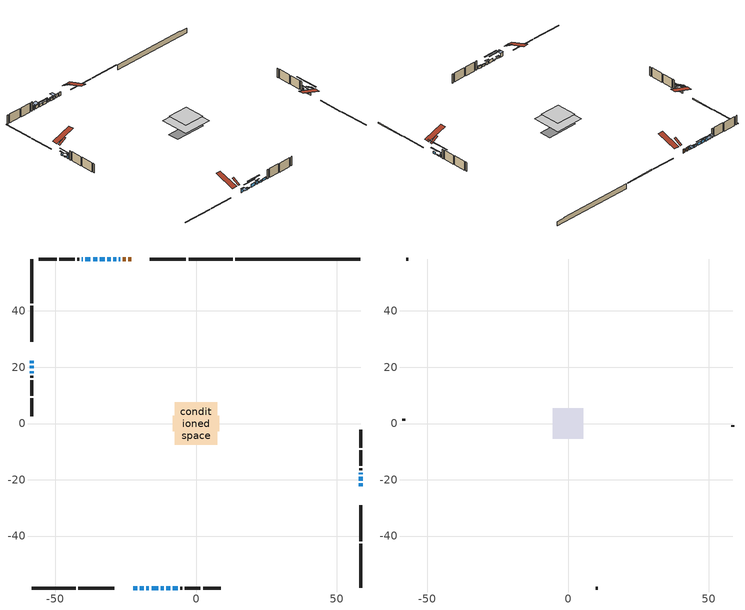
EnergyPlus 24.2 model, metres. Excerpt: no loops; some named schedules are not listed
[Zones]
conditioned space
 floor outside (Floor1 construction): -2.87,-2.87 -2.87,2.87 2.87,2.87 2.87,-2.87 z0.3
 floor adiabatic (AdiabaticFloorConstruction): -7.59,-7.59 -7.59,7.59 7.59,7.59 7.59,-7.59 z2.74
 floor foundation (Slab1 construction): -8.29,-2.84 -8.29,2.84 8.29,2.84 8.29,-2.84 z-2.39
 wall outside (RimJoist1 construction): 13.02,58.45 -2.66,58.45 / -58.45,-58.45 -42.77,-58.45 / -58.45,58.45 -58.45,42.77 / 58.45,-58.45 58.45,-42.77 z0.3:0.6
 wall outside (RimJoist2 construction): -3.59,58.45 -16.39,58.45 / -41.84,-58.45 -29.04,-58.45 / -58.45,41.84 -58.45,29.04 / 58.45,-41.84 58.45,-29.04 z0.3:0.6
 wall outside (AdiabaticWallConstruction 1): -23.07,58.45 -24.01,58.45 / -24.93,58.45 -26,58.45 z0.3:2.33
 wall outside (AdiabaticWallConstruction): -26.93,58.45 -27.41,58.45 z0.3:1.9; -22.36,-58.45 -20.91,-58.45 / -40.22,58.45 -40.55,58.45 z0.3:2.33; -19.98,-58.45 -18.53,-58.45 z0.3:1.22; -28.34,58.45 -29.41,58.45 z0.3:1.52; -30.33,58.45 -31.5,58.45 / 58.45,-22.36 58.45,-21.19 / -58.45,22.36 -58.45,21.39 z0.3:1.27; -32.43,58.45 -34.21,58.45 z0.3:1.77; -35.14,58.45 -36.58,58.45 z0.3:1.75; -17.61,-58.45 -16.71,-58.45 z0.3:0.81; 58.45,-20.26 58.45,-18.94 z0.3:0.78; 58.45,-18.01 58.45,-17.53 z0.3:2.08; -58.45,20.46 -58.45,19.57 z0.3:0.89; -15.78,-58.45 -13.42,-58.45 / -12.49,-58.45 -11.53,-58.45 / -58.45,18.64 -58.45,17.93 z0.3:2.05; -10.6,-58.45 -9.17,-58.45 z0.3:1.24; -37.51,58.45 -39.29,58.45 z0.3:2.03; -8.25,-58.45 -6.49,-58.45 z0.3:1.47
 wall outside (Wall1 construction): -41.48,58.45 -42.16,58.45 / -5.56,-58.45 -4.88,-58.45 / -58.45,17 -58.45,16.32 / 58.45,-16.6 58.45,-15.92 z0.3:5.18
 wall outside (Wall2 construction): -43.09,58.45 -48.62,58.45 / -3.96,-58.45 1.58,-58.45 / -58.45,15.39 -58.45,9.86 / 58.45,-14.99 58.45,-9.46 z0.3:5.18
 wall outside (Wall3 construction): -49.55,58.45 -55.92,58.45 / 2.51,-58.45 8.87,-58.45 / -58.45,8.93 -58.45,2.56 / 58.45,-8.53 58.45,-2.16 z0.3:5.18
 wall foundation (FoundationWall1 construction): 13.95,58.45,-2.39 13.95,58.45,0.3 54,58.45,0.3 54,58.45,-0.06 58.45,58.45,-0.06 58.45,58.45,-2.39
 window (WindowConstruction 15): -26.93,58.45 -27.41,58.45 z0.3:1.9
 window (WindowConstruction 7): -22.36,-58.45 -20.91,-58.45 z0.3:2.33
 window (WindowConstruction 8): -19.98,-58.45 -18.53,-58.45 z0.3:1.21
 window (WindowConstruction 9): -28.34,58.45 -29.4,58.45 z0.3:1.52
 window (WindowConstruction 10): -30.33,58.45 -31.5,58.45 z0.3:1.27
 window (WindowConstruction 11): -32.43,58.45 -34.21,58.45 z0.3:1.77
 window (WindowConstruction 12): -35.14,58.45 -36.58,58.45 z0.3:1.75
 window (WindowConstruction 13): 58.45,-22.36 58.45,-21.19 z0.3:1.27
 window (WindowConstruction 14): -58.45,22.36 -58.45,21.39 z0.3:1.27
 window (WindowConstruction 17): -17.6,-58.45 -16.71,-58.45 z0.3:0.81
 window (WindowConstruction 18): 58.45,-20.26 58.45,-18.94 z0.3:0.78
 window (WindowConstruction 16): 58.45,-18.01 58.45,-17.53 z0.3:2.08
 window (WindowConstruction 19): -58.45,20.46 -58.45,19.57 z0.3:0.89
 window (WindowConstruction): -15.78,-58.45 -13.42,-58.45 z0.3:2.05
 window (WindowConstruction 1): -12.49,-58.45 -11.53,-58.45 z0.3:2.05
 window (WindowConstruction 2): -10.6,-58.45 -9.17,-58.45 z0.3:1.24
 window (WindowConstruction 3): -58.45,18.64 -58.45,17.93 z0.3:2.05
 window (WindowConstruction 4): -37.51,58.45 -39.29,58.45 z0.3:2.03
 window (WindowConstruction 5): -40.22,58.45 -40.55,58.45 z0.3:2.33
 window (WindowConstruction 6): -8.25,-58.45 -6.49,-58.45 z0.3:1.47
 door (Door): -23.07,58.45 -24.01,58.45 z0.3:2.33
 door (Door 1): -24.93,58.45 -26,58.45 z0.3:2.33
 ceiling adiabatic (AdiabaticFloorConstruction): 7.59,-7.59 7.59,7.59 -7.59,7.59 -7.59,-7.59 z2.74
 roof outside (Roof2 construction): -22.15,58.45,5.18 -22.15,54.57,7.44 -21.02,54.57,7.44 -21.02,58.45,5.18; -23.29,-58.45,5.18 -23.29,-54.57,7.44 -24.41,-54.57,7.44 -24.41,-58.45,5.18; -58.45,23.29,5.18 -54.57,23.29,7.44 -54.57,24.41,7.44 -58.45,24.41,5.18; 58.45,-23.29,5.18 54.57,-23.29,7.44 54.57,-24.41,7.44 58.45,-24.41,5.18
attic - vented
 floor to conditioned space (Floor2 construction Reversed): -5.41,-5.41 -5.41,5.41 5.41,5.41 5.41,-5.41 z5.18
 wall outside (Wall4 construction): -56.84,58.45 -57.52,58.45 / 9.8,-58.45 10.48,-58.45 / -58.45,1.64 -58.45,0.96 / 58.45,-1.23 58.45,-0.56 z0.3:5.18
 roof outside (Roof1 construction): -20.09,58.45,5.18 -20.09,47.92,8.69 -17.32,47.92,8.69 -17.32,58.45,5.18; -25.34,-58.45,5.18 -25.34,-47.92,8.69 -28.11,-47.92,8.69 -28.11,-58.45,5.18; -58.45,25.34,5.18 -47.92,25.34,8.69 -47.92,28.11,8.69 -58.45,28.11,5.18; 58.45,-25.34,5.18 47.92,-25.34,8.69 47.92,-28.11,8.69 58.45,-28.11,5.18
shading: -27.87,58.45 -26.47,58.45 -26.47,60.58 -27.87,60.58 z2.36; -20.76,-58.45 -22.51,-58.45 -22.51,-60.89 -20.76,-60.89 z2.48; -18.38,-58.45 -20.13,-58.45 -20.13,-58.91 -18.38,-58.91 z1.36; -29.7,58.45 -28.04,58.45 -28.04,58.91 -29.7,58.91 z1.82; -31.8,58.45 -30.04,58.45 -30.04,58.91 -31.8,58.91 z1.56; -35.12,58.45 -31.52,58.45 -31.52,58.75 -35.12,58.75 z2.68; -37.5,58.45 -34.22,58.45 -34.22,58.75 -37.5,58.75 z2.66; 58.45,-19.67 58.45,-23.88 58.75,-23.88 58.75,-19.67 z2.79; -58.45,20.48 -58.45,23.27 -58.75,23.27 -58.75,20.48 z2.18; -13.66,-58.45 -20.65,-58.45 -20.65,-58.6 -13.66,-58.6 z3.86; 58.45,-13.45 58.45,-25.75 58.75,-25.75 58.75,-13.45 z6.27; 58.45,-16.62 58.45,-18.92 58.6,-18.92 58.6,-16.62 z2.99; -58.45,16.83 -58.45,23.2 -58.6,23.2 -58.6,16.83 z3.63; -10.68,-58.45 -18.52,-58.45 -18.52,-58.91 -10.68,-58.91 z4.79; -10.92,-58.45 -13.1,-58.45 -13.1,-58.6 -10.92,-58.6 z2.66; -9.02,-58.45 -10.75,-58.45 -10.75,-58.6 -9.02,-58.6 z1.39; -58.45,17.32 -58.45,19.25 -58.6,19.25 -58.6,17.32 z2.66; -39.75,58.45 -37.05,58.45 -37.05,60.58 -39.75,60.58 z2.49; -41.01,58.45 -39.76,58.45 -39.76,60.58 -41.01,60.58 z2.79; -6.34,-58.45 -8.39,-58.45 -8.39,-58.91 -6.34,-58.91 z1.62
[Building]
Building 1: Terrain=Suburbs
[Site:Location]
Edmonton Intl AP_AB: Latitude {deg}=53.31; Longitude {deg}=-113.58; Time Zone {hr}=-7; Elevation {m}=723; Keep Site Location Information=Yes
[Site:GroundTemperature:Shallow]
-1.56185, -3.61833, -3.78302, -2.80711, 1.11059, 5.01004, 8.39065, 10.5322, 10.7141, 8.97234, 5.67794, 1.89811
[Site:WaterMainsTemperature]
Calculation Method=Schedule; Temperature Schedule=mains temperature schedule
[Material] Roughness=Rough; Thermal Absorptance=0.9
Name | Thickness {m} | Conductivity {W/m-K} | Density {kg/m3} | Specific Heat {J/kg-K} | Solar Absorptance | Visible Absorptance
asphalt or fiberglass shingles | 0.00635 | 0.162714 | 1121.4 | 1465.45 | 0.4 | 0.4
ceiling loosefill ins | 0.169333 | 0.0480833 | 16.02 | 1046.75 | 0.7 | 0.7
ceiling stud and cavity | 0.1397 | 0.140668 | 65.682 | 1177.47 | 0.7 | 0.7
concrete 4.0 in. | 0.1016 | 1.803125 | 2242.8 | 837.4 | 0.7 | 0.7
concrete 8.0 in. | 0.2032 | 1.803125 | 2242.8 | 837.4 | 0.7 | 0.7
door material | 0.04445 | 0.0451087 | 512.64 | 1214.23 | 0.7 | 0.7
exterior vertical ins | 0.0516128 | 0.029427 | 32.04 | 1214.23 | 0.7 | 0.7
floor covering | 0.0127 | 0.0433444 | 54.468 | 1339.84 | 0.6 | 0.6
floor rigid ins; roof rigid ins | 0.103632 | 0.029427 | 32.04 | 1214.23 | 0.7 | 0.7
floor rigid ins 1; wall rigid ins 1 | 0.512978 | 0.029427 | 32.04 | 1214.23 | 0.7 | 0.7
floor stud and cavity | 0.1397 | 0.164533 | 92.3553 | 1139.71 | 0.7 | 0.7
floor stud and cavity 1 | 0.1397 | 1.75129 | 37.0049 | 1207.88 | 0.7 | 0.7
furniture material conditioned space 1 | 0.1524 | 0.115458 | 640.8 | 1214.23 | 0.6 | 0.6
gypsum board | 0.0127 | 0.160291 | 801 | 837.4 | 0.6 | 0.6
gypsum board 1 | 0.0127 | 0.160291 | 801 | 837.4 | 0.7 | 0.7
osb sheathing 0.5 in. | 0.0127 | 0.115458 | 512.64 | 1214.23 | 0.7 | 0.7
osb sheathing 0.75 in. | 0.01905 | 0.115458 | 512.64 | 1214.23 | 0.7 | 0.7
osb sheathing 2.0 in. | 0.0508 | 0.115458 | 512.64 | 1214.23 | 0.7 | 0.7
rim joist rigid ins; wall rigid ins | 0.051816 | 0.029427 | 32.04 | 1214.23 | 0.7 | 0.7
rim joist stud and cavity | 0.0508 | 0.0402046 | 125.044 | 1163.47 | 0.6 | 0.6
rim joist stud and cavity 1 | 0.0508 | 0.209696 | 125.044 | 1163.47 | 0.6 | 0.6
roof stud and cavity | 0.2032 | 0.338751 | 78.34581 | 1123.46 | 0.7 | 0.7
slab rigid ins | 0.0129545 | 0.029427 | 32.04 | 1214.23 | 0.7 | 0.7
wall stud and cavity | 0.1397 | 0.288511 | 139.0536 | 1170.24 | 0.7 | 0.7
wall stud and cavity 1 | 0.1397 | 0.209339 | 139.0536 | 1170.24 | 0.7 | 0.7
wall stud and cavity 2 | 0.1397 | 0.218567 | 139.0536 | 1170.24 | 0.7 | 0.7
wall stud and cavity 3 | 0.0889 | 6.1454 | 50.32683 | 1063.81 | 0.6 | 0.6
wall stud and cavity 4 | 0.0889 | 0.380278 | 52.3479 | 1209.89 | 0.7 | 0.7
wall stud and cavity 5 | 0.0889 | 0.391764 | 83.0341 | 1211.67 | 0.7 | 0.7
wood siding | 0.0254 | 0.102417 | 544.68 | 1172.36 | 0.4 | 0.4
wood siding 1 | 0.00254 | 0.102417 | 544.68 | 1172.36 | 0.4 | 0.4
wood siding 2; wood siding 3; wood siding 4 | 0.0254 | 0.102417 | 544.68 | 1172.36 | 0.7 | 0.7
[WindowMaterial:SimpleGlazingSystem]
Name | U-Factor {W/m2-K} | Solar Heat Gain Coefficient
WindowMaterial | 2.06622 | 0.66
WindowMaterial 1 | 2.09916 | 0.62
WindowMaterial 10 | 2.19966 | 0.54
WindowMaterial 11 | 2.1389 | 0.6
WindowMaterial 12 | 2.19284 | 0.55
WindowMaterial 13 | 2.245649 | 0.51
WindowMaterial 14 | 2.12187 | 0.6
WindowMaterial 15 | 2.1565 | 0.57
WindowMaterial 16 | 2.15423 | 0.57
WindowMaterial 17 | 2.302429 | 0.44
WindowMaterial 18 | 2.288234 | 0.46
WindowMaterial 19 | 2.28028 | 0.46
WindowMaterial 2 | 2.188869 | 0.55
WindowMaterial 3 | 2.21101 | 0.53
WindowMaterial 4 | 2.07417 | 0.65
WindowMaterial 5 | 2.203064 | 0.52
WindowMaterial 6 | 2.188869 | 0.56
WindowMaterial 7 | 2.24906 | 0.54
WindowMaterial 8 | 2.22691 | 0.52
WindowMaterial 9 | 2.10597 | 0.62
[Construction]
AdiabaticFloorConstruction: floor stud and cavity 1, floor rigid ins 1, osb sheathing 0.75 in., floor covering
AdiabaticWallConstruction: wood siding 3, wall rigid ins 1, wall stud and cavity 4, gypsum board
AdiabaticWallConstruction 1: wood siding 4, wall rigid ins 1, wall stud and cavity 4, gypsum board
Door; Door 1: door material
Floor1 construction: floor stud and cavity, floor rigid ins, osb sheathing 0.75 in., floor covering
Floor2 construction Reversed: gypsum board, ceiling stud and cavity, ceiling loosefill ins
FoundationWall1 construction: concrete 8.0 in., gypsum board 1
furniture construction conditioned space 1: furniture material conditioned space 1
PartitionWallConstruction: gypsum board, wall stud and cavity 5, gypsum board
RimJoist1 construction: wood siding 2, rim joist rigid ins, osb sheathing 2.0 in., rim joist stud and cavity
RimJoist2 construction: wood siding 2, rim joist rigid ins, osb sheathing 2.0 in., rim joist stud and cavity 1
Roof1 construction: asphalt or fiberglass shingles
Roof2 construction: asphalt or fiberglass shingles, roof rigid ins, osb sheathing 0.75 in., roof stud and cavity, gypsum board
Slab1 construction: slab rigid ins, concrete 4.0 in.
Wall1 construction: wood siding, wall rigid ins, osb sheathing 0.5 in., wall stud and cavity, gypsum board
Wall2 construction: wood siding, wall rigid ins, osb sheathing 0.5 in., wall stud and cavity 1, gypsum board
Wall3 construction: wood siding, wall rigid ins, osb sheathing 0.5 in., wall stud and cavity 2, gypsum board
Wall4 construction: wood siding 1, wall stud and cavity 3
WindowConstruction: WindowMaterial
WindowConstruction 1: WindowMaterial 1
WindowConstruction 10: WindowMaterial 10
WindowConstruction 11: WindowMaterial 11
WindowConstruction 12: WindowMaterial 12
WindowConstruction 13: WindowMaterial 13
WindowConstruction 14: WindowMaterial 14
WindowConstruction 15: WindowMaterial 15
WindowConstruction 16: WindowMaterial 16
WindowConstruction 17: WindowMaterial 17
WindowConstruction 18: WindowMaterial 18
WindowConstruction 19: WindowMaterial 19
WindowConstruction 2: WindowMaterial 2
WindowConstruction 3: WindowMaterial 3
WindowConstruction 4: WindowMaterial 4
WindowConstruction 5: WindowMaterial 5
WindowConstruction 6: WindowMaterial 6
WindowConstruction 7: WindowMaterial 7
WindowConstruction 8: WindowMaterial 8
WindowConstruction 9: WindowMaterial 9
[Zone] Multiplier=1; Part of Total Floor Area=Yes
Name | Volume {m3}
attic - vented | 66.5891
conditioned space | 981.9
[Space]
Name | Zone | Volume {m3}
attic - vented 1 | attic - vented | 66.5891
conditioned space 1 | conditioned space | 981.9
[ZoneInfiltration:EffectiveLeakageArea]
infil attic - vented 1: Zone or Space=attic - vented 1; Schedule=Always On Discrete; Effective Air Leakage Area {cm2}=4065.04; Stack Coefficient=0.000583194; Wind Coefficient=1.63165e-05
[ZoneMixing]
whole house fan mix: Zone or Space=attic - vented; Schedule=Always On Continuous; Design Flow Rate Calculation Method=Flow/Zone; Design Flow Rate {m3/s}=0; Source Zone or Space=conditioned space
[SurfaceProperty:ExposedFoundationPerimeter]
Slab1: Exposed Perimeter Calculation Method=TotalExposedPerimeter; Total Exposed Perimeter {m}=44.502
[InternalMass] Zone or ZoneList=conditioned space; Space or SpaceList=conditioned space 1
Name | Construction | Surface Area {m2}
furniture mass conditioned space 1 | furniture construction conditioned space 1 | 143
partition wall mass | PartitionWallConstruction | 357.5
[Lights]
interior lighting: Zone or ZoneList or Space or SpaceList=conditioned space 1; Schedule=interior lighting schedule; Design Level Calculation Method=LightingLevel; Lighting Level {W}=343.2; Return Air Fraction=0; Fraction Radiant=0.6; Fraction Visible=0.2; Fraction Replaceable=1
[People]
occupants: Zone or ZoneList or Space or SpaceList=conditioned space 1; Number of People Schedule=occupants schedule; Number of People Calculation Method=People; Number of People=3; Fraction Radiant=0.314171; Sensible Heat Fraction=0.56303; Activity Level Schedule=occupants activity schedule; Carbon Dioxide Generation Rate {m3/s-W}=0; Enable ASHRAE 55 Comfort Warnings=No; Mean Radiant Temperature Calculation Type=EnclosureAveraged
[ElectricEquipment] Zone or ZoneList or Space or SpaceList=conditioned space 1; Design Level Calculation Method=EquipmentLevel
Name | Schedule | Design Level {W} | Fraction Latent | Fraction Radiant | Fraction Lost
clothes dryer | clothes dryer schedule | 140.772 | 0.015 | 0.081 | 0.85
clothes washer | clothes washer schedule | 32.1985 | 0.03 | 0.162 | 0.7
cooking range | cooking range schedule | 215.147 | 0.08 | 0.432 | 0.2
dishwasher | dishwasher schedule | 66.8632 | 0.3 | 0.18 | 0.4
fridge | fridge schedule | 72.9452 | 0 | 0.6 | 0
mech vent bath fan 0 | mech vent bath fan 0 schedule | 50.2 | 0 | 0 | 1
mech vent bath fan 1 | mech vent bath fan 1 schedule | 50.2 | 0 | 0 | 1
mech vent bath fan 2 | mech vent bath fan 2 schedule | 50.2 | 0 | 0 | 1
mech vent bath fan 3 | mech vent bath fan 3 schedule | 50.2 | 0 | 0 | 1
mech vent house fan | mech vent house fan schedule | 0 | 0 | 0 | 1
mech vent house fan cfis | mech vent house fan cfis schedule | 0 | 0 | 0 | 0
mech vent range fan 0 | mech vent range fan 0 schedule | 57 | 0 | 0 | 1
misc plug loads | misc plug loads schedule | 494.7 | 0.045 | 0.513 | 0.1
whole house fan | Always On Discrete | 0 | 0 | 0 | 1
[OtherEquipment] Zone or ZoneList or Space or SpaceList=conditioned space 1; Design Level Calculation Method=EquipmentLevel
Name | Fuel Type | Schedule | Design Level {W} | Fraction Latent | Fraction Radiant | Fraction Lost
clothes dryer 1 | Electricity | clothes dryer schedule | 0 | 0.015 | 0.081 | 0.85
cooking range 1 | Electricity | cooking range schedule | 0 | 0.08 | 0.432 | 0.2
general water use latent | None | general water use schedule | 62.594 | 1 | 0 | 0
general water use sensible | None | general water use schedule | -61.6891 | 0 | 0.6 | 0
mech vent house fan latent load | None | Always On Discrete | 0 | 1 | 0 | 0
mech vent house fan sensible load | None | Always On Discrete | 0 | 0 | 0 | 0
water heater energy adjustment1 | NaturalGas | Always On Discrete | 0.01 | 0 | 0 | 1
[ZoneInfiltration:DesignFlowRate] Zone or ZoneList or Space or SpaceList=conditioned space 1; Schedule=Always On Discrete; Design Flow Rate Calculation Method=Flow/Zone; Design Flow Rate {m3/s}=0
infil flow; natural vent flow; whole house fan flow
[Foundation:Kiva]
Foundation Kiva 1: Initial Indoor Air Temperature {C}=18; Wall Height Above Grade {m}=0.300015; Wall Depth Below Slab {m}=0.2032; Custom Block Material Name 1=exterior vertical ins; Custom Block Depth 1 {m}=2.69001; Custom Block X Position 1 {m}=0.2159; Custom Block Z Position 1 {m}=0
[Foundation:Kiva:Settings]
Soil Conductivity {W/m-K}=0.849921; Soil Density {kg/m3}=1842.3; Soil Specific Heat {J/kg-K}=418.7; Ground Solar Absorptivity=0.9; Ground Thermal Absorptivity=0.9; Ground Surface Roughness {m}=0.03; Far-Field Width {m}=40; Deep-Ground Boundary Condition=ZeroFlux; Deep-Ground Depth {m}=40; Minimum Cell Dimension {m}=0.2; Maximum Cell Growth Coefficient=3; Simulation Timestep=Timestep
[Exterior:Lights]
exterior lighting: Schedule=exterior lighting schedule; Design Level {W}=75.6
[Schedule:Constant]
Name | Hourly Value
Always On Continuous; mech vent house fan schedule; mech vent house fan cfis schedule; Always On Discrete | 1
occupants activity schedule | 117.228
fridge schedule | 0
[Schedule:Week:Daily]
interior lighting schedule Week Rule - Jan1-Jan27: interior lighting schedule day, interior lighting schedule day, interior lighting schedule day, interior lighting schedule day, interior lighting schedule day, interior lighting schedule day, interior lighting schedule day, interior lighting schedule default day, interior lighting schedule default day, interior lighting schedule default day, interior lighting schedule default day, interior lighting schedule default day
interior lighting schedule Week Rule - Jan28-Feb3: interior lighting schedule day, interior lighting schedule day, interior lighting schedule day, interior lighting schedule day, interior lighting schedule day 1, interior lighting schedule day 1, interior lighting schedule day 1, interior lighting schedule default day, interior lighting schedule default day, interior lighting schedule default day, interior lighting schedule default day, interior lighting schedule default day
interior lighting schedule Week Rule - Feb4-Feb24: interior lighting schedule day 1, interior lighting schedule day 1, interior lighting schedule day 1, interior lighting schedule day 1, interior lighting schedule day 1, interior lighting schedule day 1, interior lighting schedule day 1, interior lighting schedule default day, interior lighting schedule default day, interior lighting schedule default day, interior lighting schedule default day, interior lighting schedule default day
interior lighting schedule Week Rule - Feb25-Mar3: interior lighting schedule day 1, interior lighting schedule day 1, interior lighting schedule day 1, interior lighting schedule day 1, interior lighting schedule day 2, interior lighting schedule day 2, interior lighting schedule day 2, interior lighting schedule default day, interior lighting schedule default day, interior lighting schedule default day, interior lighting schedule default day, interior lighting schedule default day
interior lighting schedule Week Rule - Mar4-Mar31: interior lighting schedule day 2, interior lighting schedule day 2, interior lighting schedule day 2, interior lighting schedule day 2, interior lighting schedule day 2, interior lighting schedule day 2, interior lighting schedule day 2, interior lighting schedule default day, interior lighting schedule default day, interior lighting schedule default day, interior lighting schedule default day, interior lighting schedule default day
interior lighting schedule Week Rule - Apr1-Apr28: interior lighting schedule day 3, interior lighting schedule day 3, interior lighting schedule day 3, interior lighting schedule day 3, interior lighting schedule day 3, interior lighting schedule day 3, interior lighting schedule day 3, interior lighting schedule default day, interior lighting schedule default day, interior lighting schedule default day, interior lighting schedule default day, interior lighting schedule default day
interior lighting schedule Week Rule - Apr29-May5: interior lighting schedule day 3, interior lighting schedule day 3, interior lighting schedule day 4, interior lighting schedule day 4, interior lighting schedule day 4, interior lighting schedule day 4, interior lighting schedule day 4, interior lighting schedule default day, interior lighting schedule default day, interior lighting schedule default day, interior lighting schedule default day, interior lighting schedule default day
interior lighting schedule Week Rule - May6-May26: interior lighting schedule day 4, interior lighting schedule day 4, interior lighting schedule day 4, interior lighting schedule day 4, interior lighting schedule day 4, interior lighting schedule day 4, interior lighting schedule day 4, interior lighting schedule default day, interior lighting schedule default day, interior lighting schedule default day, interior lighting schedule default day, interior lighting schedule default day
interior lighting schedule Week Rule - May27-Jun2: interior lighting schedule day 4, interior lighting schedule day 4, interior lighting schedule day 4, interior lighting schedule day 4, interior lighting schedule day 4, interior lighting schedule day 5, interior lighting schedule day 5, interior lighting schedule default day, interior lighting schedule default day, interior lighting schedule default day, interior lighting schedule default day, interior lighting schedule default day
interior lighting schedule Week Rule - Jun3-Jun30: interior lighting schedule day 5, interior lighting schedule day 5, interior lighting schedule day 5, interior lighting schedule day 5, interior lighting schedule day 5, interior lighting schedule day 5, interior lighting schedule day 5, interior lighting schedule default day, interior lighting schedule default day, interior lighting schedule default day, interior lighting schedule default day, interior lighting schedule default day
interior lighting schedule Week Rule - Jul1-Jul28: interior lighting schedule day 6, interior lighting schedule day 6, interior lighting schedule day 6, interior lighting schedule day 6, interior lighting schedule day 6, interior lighting schedule day 6, interior lighting schedule day 6, interior lighting schedule default day, interior lighting schedule default day, interior lighting schedule default day, interior lighting schedule default day, interior lighting schedule default day
interior lighting schedule Week Rule - Jul29-Aug4: interior lighting schedule day 6, interior lighting schedule day 6, interior lighting schedule day 6, interior lighting schedule day 7, interior lighting schedule day 7, interior lighting schedule day 7, interior lighting schedule day 7, interior lighting schedule default day, interior lighting schedule default day, interior lighting schedule default day, interior lighting schedule default day, interior lighting schedule default day
interior lighting schedule Week Rule - Aug5-Aug25: interior lighting schedule day 7, interior lighting schedule day 7, interior lighting schedule day 7, interior lighting schedule day 7, interior lighting schedule day 7, interior lighting schedule day 7, interior lighting schedule day 7, interior lighting schedule default day, interior lighting schedule default day, interior lighting schedule default day, interior lighting schedule default day, interior lighting schedule default day
interior lighting schedule Week Rule - Aug26-Sep1: interior lighting schedule day 7, interior lighting schedule day 7, interior lighting schedule day 7, interior lighting schedule day 7, interior lighting schedule day 7, interior lighting schedule day 7, interior lighting schedule day 8, interior lighting schedule default day, interior lighting schedule default day, interior lighting schedule default day, interior lighting schedule default day, interior lighting schedule default day
interior lighting schedule Week Rule - Sep2-Sep29: interior lighting schedule day 8, interior lighting schedule day 8, interior lighting schedule day 8, interior lighting schedule day 8, interior lighting schedule day 8, interior lighting schedule day 8, interior lighting schedule day 8, interior lighting schedule default day, interior lighting schedule default day, interior lighting schedule default day, interior lighting schedule default day, interior lighting schedule default day
interior lighting schedule Week Rule - Sep30-Oct6: interior lighting schedule day 8, interior lighting schedule day 9, interior lighting schedule day 9, interior lighting schedule day 9, interior lighting schedule day 9, interior lighting schedule day 9, interior lighting schedule day 9, interior lighting schedule default day, interior lighting schedule default day, interior lighting schedule default day, interior lighting schedule default day, interior lighting schedule default day
interior lighting schedule Week Rule - Oct7-Oct27: interior lighting schedule day 9, interior lighting schedule day 9, interior lighting schedule day 9, interior lighting schedule day 9, interior lighting schedule day 9, interior lighting schedule day 9, interior lighting schedule day 9, interior lighting schedule default day, interior lighting schedule default day, interior lighting schedule default day, interior lighting schedule default day, interior lighting schedule default day
interior lighting schedule Week Rule - Oct28-Nov3: interior lighting schedule day 9, interior lighting schedule day 9, interior lighting schedule day 9, interior lighting schedule day 9, interior lighting schedule day 10, interior lighting schedule day 10, interior lighting schedule day 10, interior lighting schedule default day, interior lighting schedule default day, interior lighting schedule default day, interior lighting schedule default day, interior lighting schedule default day
interior lighting schedule Week Rule - Nov4-Nov24: interior lighting schedule day 10, interior lighting schedule day 10, interior lighting schedule day 10, interior lighting schedule day 10, interior lighting schedule day 10, interior lighting schedule day 10, interior lighting schedule day 10, interior lighting schedule default day, interior lighting schedule default day, interior lighting schedule default day, interior lighting schedule default day, interior lighting schedule default day
interior lighting schedule Week Rule - Nov25-Dec1: interior lighting schedule day 10, interior lighting schedule day 10, interior lighting schedule day 10, interior lighting schedule day 10, interior lighting schedule day 10, interior lighting schedule day 10, interior lighting schedule day 11, interior lighting schedule default day, interior lighting schedule default day, interior lighting schedule default day, interior lighting schedule default day, interior lighting schedule default day
interior lighting schedule Week Rule - Dec2-Dec31: interior lighting schedule day 11, interior lighting schedule day 11, interior lighting schedule day 11, interior lighting schedule day 11, interior lighting schedule day 11, interior lighting schedule day 11, interior lighting schedule day 11, interior lighting schedule default day, interior lighting schedule default day, interior lighting schedule default day, interior lighting schedule default day, interior lighting schedule default day
occupants schedule Week Rule - Jan1-Dec31: occupants schedule day, occupants schedule day, occupants schedule day, occupants schedule day, occupants schedule day, occupants schedule day, occupants schedule day, occupants schedule default day, occupants schedule default day, occupants schedule default day, occupants schedule default day, occupants schedule default day
clothes dryer schedule Week Rule - Jan1-Dec31: clothes dryer schedule day, clothes dryer schedule day, clothes dryer schedule day, clothes dryer schedule day, clothes dryer schedule day, clothes dryer schedule day, clothes dryer schedule day, clothes dryer schedule default day, clothes dryer schedule default day, clothes dryer schedule default day, clothes dryer schedule default day, clothes dryer schedule default day
clothes washer schedule Week Rule - Jan1-Dec31: clothes washer schedule day, clothes washer schedule day, clothes washer schedule day, clothes washer schedule day, clothes washer schedule day, clothes washer schedule day, clothes washer schedule day, clothes washer schedule default day, clothes washer schedule default day, clothes washer schedule default day, clothes washer schedule default day, clothes washer schedule default day
cooking range schedule Week Rule - Jan1-Dec31: cooking range schedule day, cooking range schedule day, cooking range schedule day, cooking range schedule day, cooking range schedule day, cooking range schedule day, cooking range schedule day, cooking range schedule default day, cooking range schedule default day, cooking range schedule default day, cooking range schedule default day, cooking range schedule default day
dishwasher schedule Week Rule - Jan1-Dec31: dishwasher schedule day, dishwasher schedule day, dishwasher schedule day, dishwasher schedule day, dishwasher schedule day, dishwasher schedule day, dishwasher schedule day, dishwasher schedule default day, dishwasher schedule default day, dishwasher schedule default day, dishwasher schedule default day, dishwasher schedule default day
mech vent bath fan 0 schedule Week Rule - Jan1-Dec31: mech vent bath fan 0 schedule day, mech vent bath fan 0 schedule day, mech vent bath fan 0 schedule day, mech vent bath fan 0 schedule day, mech vent bath fan 0 schedule day, mech vent bath fan 0 schedule day, mech vent bath fan 0 schedule day, mech vent bath fan 0 schedule default day, mech vent bath fan 0 schedule default day, mech vent bath fan 0 schedule default day, mech vent bath fan 0 schedule default day, mech vent bath fan 0 schedule default day
mech vent bath fan 1 schedule Week Rule - Jan1-Dec31: mech vent bath fan 1 schedule day, mech vent bath fan 1 schedule day, mech vent bath fan 1 schedule day, mech vent bath fan 1 schedule day, mech vent bath fan 1 schedule day, mech vent bath fan 1 schedule day, mech vent bath fan 1 schedule day, mech vent bath fan 1 schedule default day, mech vent bath fan 1 schedule default day, mech vent bath fan 1 schedule default day, mech vent bath fan 1 schedule default day, mech vent bath fan 1 schedule default day
mech vent bath fan 2 schedule Week Rule - Jan1-Dec31: mech vent bath fan 2 schedule day, mech vent bath fan 2 schedule day, mech vent bath fan 2 schedule day, mech vent bath fan 2 schedule day, mech vent bath fan 2 schedule day, mech vent bath fan 2 schedule day, mech vent bath fan 2 schedule day, mech vent bath fan 2 schedule default day, mech vent bath fan 2 schedule default day, mech vent bath fan 2 schedule default day, mech vent bath fan 2 schedule default day, mech vent bath fan 2 schedule default day
mech vent bath fan 3 schedule Week Rule - Jan1-Dec31: mech vent bath fan 3 schedule day, mech vent bath fan 3 schedule day, mech vent bath fan 3 schedule day, mech vent bath fan 3 schedule day, mech vent bath fan 3 schedule day, mech vent bath fan 3 schedule day, mech vent bath fan 3 schedule day, mech vent bath fan 3 schedule default day, mech vent bath fan 3 schedule default day, mech vent bath fan 3 schedule default day, mech vent bath fan 3 schedule default day, mech vent bath fan 3 schedule default day
mech vent range fan 0 schedule Week Rule - Jan1-Dec31: mech vent range fan 0 schedule day, mech vent range fan 0 schedule day, mech vent range fan 0 schedule day, mech vent range fan 0 schedule day, mech vent range fan 0 schedule day, mech vent range fan 0 schedule day, mech vent range fan 0 schedule day, mech vent range fan 0 schedule default day, mech vent range fan 0 schedule default day, mech vent range fan 0 schedule default day, mech vent range fan 0 schedule default day, mech vent range fan 0 schedule default day
misc plug loads schedule Week Rule - Jan1-Dec31: misc plug loads schedule day, misc plug loads schedule day, misc plug loads schedule day, misc plug loads schedule day, misc plug loads schedule day, misc plug loads schedule day, misc plug loads schedule day, misc plug loads schedule default day, misc plug loads schedule default day, misc plug loads schedule default day, misc plug loads schedule default day, misc plug loads schedule default day
general water use schedule Week Rule - Jan1-Dec31: general water use schedule day, general water use schedule day, general water use schedule day, general water use schedule day, general water use schedule day, general water use schedule day, general water use schedule day, general water use schedule default day, general water use schedule default day, general water use schedule default day, general water use schedule default day, general water use schedule default day
[Schedule:Year]
interior lighting schedule: interior lighting schedule Week Rule - Jan1-Jan27, 1, 1, 1, 27, interior lighting schedule Week Rule - Jan28-Feb3, 1, 28, 2, 3, interior lighting schedule Week Rule - Feb4-Feb24, 2, 4, 2, 24, interior lighting schedule Week Rule - Feb25-Mar3, 2, 25, 3, 3, interior lighting schedule Week Rule - Mar4-Mar31, 3, 4, 3, 31, interior lighting schedule Week Rule - Apr1-Apr28, 4, 1, 4, 28, interior lighting schedule Week Rule - Apr29-May5, 4, 29, 5, 5, interior lighting schedule Week Rule - May6-May26, 5, 6, 5, 26, interior lighting schedule Week Rule - May27-Jun2, 5, 27, 6, 2, interior lighting schedule Week Rule - Jun3-Jun30, 6, 3, 6, 30, interior lighting schedule Week Rule - Jul1-Jul28, 7, 1, 7, 28, interior lighting schedule Week Rule - Jul29-Aug4, 7, 29, 8, 4, interior lighting schedule Week Rule - Aug5-Aug25, 8, 5, 8, 25, interior lighting schedule Week Rule - Aug26-Sep1, 8, 26, 9, 1, interior lighting schedule Week Rule - Sep2-Sep29, 9, 2, 9, 29, interior lighting schedule Week Rule - Sep30-Oct6, 9, 30, 10, 6, interior lighting schedule Week Rule - Oct7-Oct27, 10, 7, 10, 27, interior lighting schedule Week Rule - Oct28-Nov3, 10, 28, 11, 3, interior lighting schedule Week Rule - Nov4-Nov24, 11, 4, 11, 24, interior lighting schedule Week Rule - Nov25-Dec1, 11, 25, 12, 1, interior lighting schedule Week Rule - Dec2-Dec31, 12, 2, 12, 31
occupants schedule: occupants schedule Week Rule - Jan1-Dec31, 1, 1, 12, 31
clothes dryer schedule: clothes dryer schedule Week Rule - Jan1-Dec31, 1, 1, 12, 31
clothes washer schedule: clothes washer schedule Week Rule - Jan1-Dec31, 1, 1, 12, 31
cooking range schedule: cooking range schedule Week Rule - Jan1-Dec31, 1, 1, 12, 31
dishwasher schedule: dishwasher schedule Week Rule - Jan1-Dec31, 1, 1, 12, 31
mech vent bath fan 0 schedule: mech vent bath fan 0 schedule Week Rule - Jan1-Dec31, 1, 1, 12, 31
mech vent bath fan 1 schedule: mech vent bath fan 1 schedule Week Rule - Jan1-Dec31, 1, 1, 12, 31
mech vent bath fan 2 schedule: mech vent bath fan 2 schedule Week Rule - Jan1-Dec31, 1, 1, 12, 31
mech vent bath fan 3 schedule: mech vent bath fan 3 schedule Week Rule - Jan1-Dec31, 1, 1, 12, 31
mech vent range fan 0 schedule: mech vent range fan 0 schedule Week Rule - Jan1-Dec31, 1, 1, 12, 31
misc plug loads schedule: misc plug loads schedule Week Rule - Jan1-Dec31, 1, 1, 12, 31
general water use schedule: general water use schedule Week Rule - Jan1-Dec31, 1, 1, 12, 31
exterior lighting schedule: exterior lighting schedule Week Rule - Jan1-Jan27, 1, 1, 1, 27, exterior lighting schedule Week Rule - Jan28-Feb3, 1, 28, 2, 3, exterior lighting schedule Week Rule - Feb4-Feb24, 2, 4, 2, 24, exterior lighting schedule Week Rule - Feb25-Mar3, 2, 25, 3, 3, exterior lighting schedule Week Rule - Mar4-Mar31, 3, 4, 3, 31, exterior lighting schedule Week Rule - Apr1-Apr28, 4, 1, 4, 28, exterior lighting schedule Week Rule - Apr29-May5, 4, 29, 5, 5, exterior lighting schedule Week Rule - May6-May26, 5, 6, 5, 26, exterior lighting schedule Week Rule - May27-Jun2, 5, 27, 6, 2, exterior lighting schedule Week Rule - Jun3-Jun30, 6, 3, 6, 30, exterior lighting schedule Week Rule - Jul1-Jul28, 7, 1, 7, 28, exterior lighting schedule Week Rule - Jul29-Aug4, 7, 29, 8, 4, exterior lighting schedule Week Rule - Aug5-Aug25, 8, 5, 8, 25, exterior lighting schedule Week Rule - Aug26-Sep1, 8, 26, 9, 1, exterior lighting schedule Week Rule - Sep2-Sep29, 9, 2, 9, 29, exterior lighting schedule Week Rule - Sep30-Oct6, 9, 30, 10, 6, exterior lighting schedule Week Rule - Oct7-Oct27, 10, 7, 10, 27, exterior lighting schedule Week Rule - Oct28-Nov3, 10, 28, 11, 3, exterior lighting schedule Week Rule - Nov4-Nov24, 11, 4, 11, 24, exterior lighting schedule Week Rule - Nov25-Dec1, 11, 25, 12, 1, exterior lighting schedule Week Rule - Dec2-Dec31, 12, 2, 12, 31
[Schedule:Compact]
mains temperature schedule: Through: 01/01, For: AllDays, Until: 24:00, 3.97167, Through: 01/02, For: AllDays, Until: 24:00, 3.90778, Through: 01/03, For: AllDays, Until: 24:00, 3.84556, Through: 01/04, For: AllDays, Until: 24:00, 3.78389, Through: 01/05, For: AllDays, Until: 24:00, 3.72278, Through: 01/06, For: AllDays, Until: 24:00, 3.66278, Through: 01/07, For: AllDays, Until: 24:00, 3.60389, Through: 01/08, For: AllDays, Until: 24:00, 3.54556, Through: 01/09, For: AllDays, Until: 24:00, 3.48833, Through: 01/10, For: AllDays, Until: 24:00, 3.43167, Through: 01/11, For: AllDays, Until: 24:00, 3.37611, Through: 01/12, For: AllDays, Until: 24:00, 3.32167, Through: 01/13, For: AllDays, Until: 24:00, 3.26833, Through: 01/14, For: AllDays, Until: 24:00, 3.21556, Through: 01/15, For: AllDays, Until: 24:00, 3.16444, Through: 01/16, For: AllDays, Until: 24:00, 3.11389, Through: 01/17, For: AllDays, Until: 24:00, 3.06444, Through: 01/18, For: AllDays, Until: 24:00, 3.01611, Through: 01/19, For: AllDays, Until: 24:00, 2.96889, Through: 01/20, For: AllDays, Until: 24:00, 2.92278, Through: 01/21, For: AllDays, Until: 24:00, 2.87722, Through: 01/22, For: AllDays, Until: 24:00, 2.83333, Through: 01/23, For: AllDays, Until: 24:00, 2.79056, Through: 01/24, For: AllDays, Until: 24:00, 2.74889, Through: 01/25, For: AllDays, Until: 24:00, 2.70833, Through: 01/26, For: AllDays, Until: 24:00, 2.66889, Through: 01/27, For: AllDays, Until: 24:00, 2.63056, Through: 01/28, For: AllDays, Until: 24:00, 2.59333, Through: 01/29, For: AllDays, Until: 24:00, 2.55778, Through: 01/30, For: AllDays, Until: 24:00, 2.52278, Through: 01/31, For: AllDays, Until: 24:00, 2.48944, Through: 02/01, For: AllDays, Until: 24:00, 2.45722, Through: 02/02, For: AllDays, Until: 24:00, 2.42611, Through: 02/03, For: AllDays, Until: 24:00, 2.39667, Through: 02/04, For: AllDays, Until: 24:00, 2.36833, Through: 02/05, For: AllDays, Until: 24:00, 2.34111, Through: 02/06, For: AllDays, Until: 24:00, 2.315, Through: 02/07, For: AllDays, Until: 24:00, 2.29056, Through: 02/08, For: AllDays, Until: 24:00, 2.26722, Through: 02/09, For: AllDays, Until: 24:00, 2.245, Through: 02/10, For: AllDays, Until: 24:00, 2.22444, Through: 02/11, For: AllDays, Until: 24:00, 2.20444, Through: 02/12, For: AllDays, Until: 24:00, 2.18667, Through: 02/13, For: AllDays, Until: 24:00, 2.17, Through: 02/14, For: AllDays, Until: 24:00, 2.15444, Through: 02/15, For: AllDays, Until: 24:00, 2.14, Through: 02/16, For: AllDays, Until: 24:00, 2.12722, Through: 02/17, For: AllDays, Until: 24:00, 2.11556, Through: 02/18, For: AllDays, Until: 24:00, 2.10556, Through: 02/19, For: AllDays, Until: 24:00, 2.09667, Through: 02/20, For: AllDays, Until: 24:00, 2.08889, Through: 02/21, For: AllDays, Until: 24:00, 2.08278, Through: 02/22, For: AllDays, Until: 24:00, 2.07833, Through: 02/23, For: AllDays, Until: 24:00, 2.07444, Through: 02/24, For: AllDays, Until: 24:00, 2.07278, Through: 02/25, For: AllDays, Until: 24:00, 2.07167, Through: 02/26, For: AllDays, Until: 24:00, 2.07222, Through: 02/27, For: AllDays, Until: 24:00, 2.07444, Through: 02/28, For: AllDays, Until: 24:00, 2.07778, Through: 03/01, For: AllDays, Until: 24:00, 2.08222, Through: 03/02, For: AllDays, Until: 24:00, 2.08833, Through: 03/03, For: AllDays, Until: 24:00, 2.09556, Through: 03/04, For: AllDays, Until: 24:00, 2.10444, Through: 03/05, For: AllDays, Until: 24:00, 2.11444, Through: 03/06, For: AllDays, Until: 24:00, 2.12556, Through: 03/07, For: AllDays, Until: 24:00, 2.13833, Through: 03/08, For: AllDays, Until: 24:00, 2.15278, Through: 03/09, For: AllDays, Until: 24:00, 2.16778, Through: 03/10, For: AllDays, Until: 24:00, 2.18444, Through: 03/11, For: AllDays, Until: 24:00, 2.20278, Through: 03/12, For: AllDays, Until: 24:00, 2.22167, Through: 03/13, For: AllDays, Until: 24:00, 2.24278, Through: 03/14, For: AllDays, Until: 24:00, 2.26444, Through: 03/15, For: AllDays, Until: 24:00, 2.28778, Through: 03/16, For: AllDays, Until: 24:00, 2.31222, Through: 03/17, For: AllDays, Until: 24:00, 2.33778, Through: 03/18, For: AllDays, Until: 24:00, 2.365, Through: 03/19, For: AllDays, Until: 24:00, 2.39333, Through: 03/20, For: AllDays, Until: 24:00, 2.42278, Through: 03/21, For: AllDays, Until: 24:00, 2.45389, Through: 03/22, For: AllDays, Until: 24:00, 2.48611, Through: 03/23, For: AllDays, Until: 24:00, 2.51889, Through: 03/24, For: AllDays, Until: 24:00, 2.55389, Through: 03/25, For: AllDays, Until: 24:00, 2.58944, Through: 03/26, For: AllDays, Until: 24:00, 2.62611, Through: 03/27, For: AllDays, Until: 24:00, 2.66444, Through: 03/28, For: AllDays, Until: 24:00, 2.70389, Through: 03/29, For: AllDays, Until: 24:00, 2.74389, Through: 03/30, For: AllDays, Until: 24:00, 2.78556, Through: 03/31, For: AllDays, Until: 24:00, 2.82833, Through: 04/01, For: AllDays, Until: 24:00, 2.87222, Through: 04/02, For: AllDays, Until: 24:00, 2.91722, Through: 04/03, For: AllDays, Until: 24:00, 2.96333, Through: 04/04, For: AllDays, Until: 24:00, 3.01056, Through: 04/05, For: AllDays, Until: 24:00, 3.05889, Through: 04/06, For: AllDays, Until: 24:00, 3.10833, Through: 04/07, For: AllDays, Until: 24:00, 3.15833, Through: 04/08, For: AllDays, Until: 24:00, 3.21, Through: 04/09, For: AllDays, Until: 24:00, 3.26222, Through: 04/10, For: AllDays, Until: 24:00, 3.31556, Through: 04/11, For: AllDays, Until: 24:00, 3.37, Through: 04/12, For: AllDays, Until: 24:00, 3.42556, Through: 04/13, For: AllDays, Until: 24:00, 3.48167, Through: 04/14, For: AllDays, Until: 24:00, 3.53889, Through: 04/15, For: AllDays, Until: 24:00, 3.59722, Through: 04/16, For: AllDays, Until: 24:00, 3.65611, Through: 04/17, For: AllDays, Until: 24:00, 3.71611, Through: 04/18, For: AllDays, Until: 24:00, 3.77667, Through: 04/19, For: AllDays, Until: 24:00, 3.83833, Through: 04/20, For: AllDays, Until: 24:00, 3.90111, Through: 04/21, For: AllDays, Until: 24:00, 3.96444, Through: 04/22, For: AllDays, Until: 24:00, 4.02833, Through: 04/23, For: AllDays, Until: 24:00, 4.09333, Through: 04/24, For: AllDays, Until: 24:00, 4.15889, Through: 04/25, For: AllDays, Until: 24:00, 4.225, Through: 04/26, For: AllDays, Until: 24:00, 4.29222, Through: 04/27, For: AllDays, Until: 24:00, 4.36, Through: 04/28, For: AllDays, Until: 24:00, 4.42833, Through: 04/29, For: AllDays, Until: 24:00, 4.49722, Through: 04/30, For: AllDays, Until: 24:00, 4.56667, Through: 05/01, For: AllDays, Until: 24:00, 4.63722, Through: 05/02, For: AllDays, Until: 24:00, 4.70833, Through: 05/03, For: AllDays, Until: 24:00, 4.77944, Through: 05/04, For: AllDays, Until: 24:00, 4.85167, Through: 05/05, For: AllDays, Until: 24:00, 4.92389, Through: 05/06, For: AllDays, Until: 24:00, 4.99722, Through: 05/07, For: AllDays, Until: 24:00, 5.07056, Through: 05/08, For: AllDays, Until: 24:00, 5.145, Through: 05/09, For: AllDays, Until: 24:00, 5.21944, Through: 05/10, For: AllDays, Until: 24:00, 5.29389, Through: 05/11, For: AllDays, Until: 24:00, 5.36944, Through: 05/12, For: AllDays, Until: 24:00, 5.445, Through: 05/13, For: AllDays, Until: 24:00, 5.52111, Through: 05/14, For: AllDays, Until: 24:00, 5.59722, Through: 05/15, For: AllDays, Until: 24:00, 5.67389, Through: 05/16, For: AllDays, Until: 24:00, 5.75056, Through: 05/17, For: AllDays, Until: 24:00, 5.82778, Through: 05/18, For: AllDays, Until: 24:00, 5.90556, Through: 05/19, For: AllDays, Until: 24:00, 5.98278, Through: 05/20, For: AllDays, Until: 24:00, 6.06056, Through: 05/21, For: AllDays, Until: 24:00, 6.13889, Through: 05/22, For: AllDays, Until: 24:00, 6.21667, Through: 05/23, For: AllDays, Until: 24:00, 6.295, Through: 05/24, For: AllDays, Until: 24:00, 6.37333, Through: 05/25, For: AllDays, Until: 24:00, 6.45222, Through: 05/26, For: AllDays, Until: 24:00, 6.53056, Through: 05/27, For: AllDays, Until: 24:00, 6.60889, Through: 05/28, For: AllDays, Until: 24:00, 6.68778, Through: 05/29, For: AllDays, Until: 24:00, 6.76611, Through: 05/30, For: AllDays, Until: 24:00, 6.84444, Through: 05/31, For: AllDays, Until: 24:00, 6.92278, Through: 06/01, For: AllDays, Until: 24:00, 7.00111, Through: 06/02, For: AllDays, Until: 24:00, 7.07944, Through: 06/03, For: AllDays, Until: 24:00, 7.15778, Through: 06/04, For: AllDays, Until: 24:00, 7.23556, Through: 06/05, For: AllDays, Until: 24:00, 7.31333, Through: 06/06, For: AllDays, Until: 24:00, 7.39056, Through: 06/07, For: AllDays, Until: 24:00, 7.46833, Through: 06/08, For: AllDays, Until: 24:00, 7.545, Through: 06/09, For: AllDays, Until: 24:00, 7.62222, Through: 06/10, For: AllDays, Until: 24:00, 7.69833, Through: 06/11, For: AllDays, Until: 24:00, 7.775, Through: 06/12, For: AllDays, Until: 24:00, 7.85056, Through: 06/13, For: AllDays, Until: 24:00, 7.92611, Through: 06/14, For: AllDays, Until: 24:00, 8.00111, Through: 06/15, For: AllDays, Until: 24:00, 8.07611, Through: 06/16, For: AllDays, Until: 24:00, 8.15056, Through: 06/17, For: AllDays, Until: 24:00, 8.22389, Through: 06/18, For: AllDays, Until: 24:00, 8.29778, Through: 06/19, For: AllDays, Until: 24:00, 8.37056, Through: 06/20, For: AllDays, Until: 24:00, 8.44278, Through: 06/21, For: AllDays, Until: 24:00, 8.51444, Through: 06/22, For: AllDays, Until: 24:00, 8.58611, Through: 06/23, For: AllDays, Until: 24:00, 8.65667, Through: 06/24, For: AllDays, Until: 24:00, 8.72667, Through: 06/25, For: AllDays, Until: 24:00, 8.79611, Through: 06/26, For: AllDays, Until: 24:00, 8.865, Through: 06/27, For: AllDays, Until: 24:00, 8.93333, Through: 06/28, For: AllDays, Until: 24:00, 9.00056, Through: 06/29, For: AllDays, Until: 24:00, 9.06778, Through: 06/30, For: AllDays, Until: 24:00, 9.13333, Through: 07/01, For: AllDays, Until: 24:00, 9.19889, Through: 07/02, For: AllDays, Until: 24:00, 9.26333, Through: 07/03, For: AllDays, Until: 24:00, 9.32722, Through: 07/04, For: AllDays, Until: 24:00, 9.39056, Through: 07/05, For: AllDays, Until: 24:00, 9.45278, Through: 07/06, For: AllDays, Until: 24:00, 9.51389, Through: 07/07, For: AllDays, Until: 24:00, 9.57444, Through: 07/08, For: AllDays, Until: 24:00, 9.63389, Through: 07/09, For: AllDays, Until: 24:00, 9.69278, Through: 07/10, For: AllDays, Until: 24:00, 9.75056, Through: 07/11, For: AllDays, Until: 24:00, 9.80778, Through: 07/12, For: AllDays, Until: 24:00, 9.86333, Through: 07/13, For: AllDays, Until: 24:00, 9.91833, Through: 07/14, For: AllDays, Until: 24:00, 9.97278, Through: 07/15, For: AllDays, Until: 24:00, 10.0256, Through: 07/16, For: AllDays, Until: 24:00, 10.0778, Through: 07/17, For: AllDays, Until: 24:00, 10.1289, Through: 07/18, For: AllDays, Until: 24:00, 10.1789, Through: 07/19, For: AllDays, Until: 24:00, 10.2278, Through: 07/20, For: AllDays, Until: 24:00, 10.2756, Through: 07/21, For: AllDays, Until: 24:00, 10.3222, Through: 07/22, For: AllDays, Until: 24:00, 10.3683, Through: 07/23, For: AllDays, Until: 24:00, 10.4128, Through: 07/24, For: AllDays, Until: 24:00, 10.4561, Through: 07/25, For: AllDays, Until: 24:00, 10.4989, Through: 07/26, For: AllDays, Until: 24:00, 10.54, Through: 07/27, For: AllDays, Until: 24:00, 10.58, Through: 07/28, For: AllDays, Until: 24:00, 10.6189, Through: 07/29, For: AllDays, Until: 24:00, 10.6567, Through: 07/30, For: AllDays, Until: 24:00, 10.6928, Through: 07/31, For: AllDays, Until: 24:00, 10.7283, Through: 08/01, For: AllDays, Until: 24:00, 10.7622, Through: 08/02, For: AllDays, Until: 24:00, 10.7956, Through: 08/03, For: AllDays, Until: 24:00, 10.8272, Through: 08/04, For: AllDays, Until: 24:00, 10.8572, Through: 08/05, For: AllDays, Until: 24:00, 10.8867, Through: 08/06, For: AllDays, Until: 24:00, 10.9144, Through: 08/07, For: AllDays, Until: 24:00, 10.9411, Through: 08/08, For: AllDays, Until: 24:00, 10.9667, Through: 08/09, For: AllDays, Until: 24:00, 10.9906, Through: 08/10, For: AllDays, Until: 24:00, 11.0133, Through: 08/11, For: AllDays, Until: 24:00, 11.035, Through: 08/12, For: AllDays, Until: 24:00, 11.055, Through: 08/13, For: AllDays, Until: 24:00, 11.0739, Through: 08/14, For: AllDays, Until: 24:00, 11.0917, Through: 08/15, For: AllDays, Until: 24:00, 11.1078, Through: 08/16, For: AllDays, Until: 24:00, 11.1228, Through: 08/17, For: AllDays, Until: 24:00, 11.1361, Through: 08/18, For: AllDays, Until: 24:00, 11.1483, Through: 08/19, For: AllDays, Until: 24:00, 11.1594, Through: 08/20, For: AllDays, Until: 24:00, 11.1689, Through: 08/21, For: AllDays, Until: 24:00, 11.1772, Through: 08/22, For: AllDays, Until: 24:00, 11.1844, Through: 08/23, For: AllDays, Until: 24:00, 11.19, Through: 08/24, For: AllDays, Until: 24:00, 11.1939, Through: 08/25, For: AllDays, Until: 24:00, 11.1967, Through: 08/26, For: AllDays, Until: 24:00, 11.1983, Through: 08/27, For: AllDays, Until: 24:00, 11.1983, Through: 08/28, For: AllDays, Until: 24:00, 11.1972, Through: 08/29, For: AllDays, Until: 24:00, 11.195, Through: 08/30, For: AllDays, Until: 24:00, 11.1911, Through: 08/31, For: AllDays, Until: 24:00, 11.1856, Through: 09/01, For: AllDays, Until: 24:00, 11.1789, Through: 09/02, For: AllDays, Until: 24:00, 11.1711, Through: 09/03, For: AllDays, Until: 24:00, 11.1617, Through: 09/04, For: AllDays, Until: 24:00, 11.1511, Through: 09/05, For: AllDays, Until: 24:00, 11.1394, Through: 09/06, For: AllDays, Until: 24:00, 11.1261, Through: 09/07, For: AllDays, Until: 24:00, 11.1111, Through: 09/08, For: AllDays, Until: 24:00, 11.0956, Through: 09/09, For: AllDays, Until: 24:00, 11.0778, Through: 09/10, For: AllDays, Until: 24:00, 11.0594, Through: 09/11, For: AllDays, Until: 24:00, 11.0394, Through: 09/12, For: AllDays, Until: 24:00, 11.0183, Through: 09/13, For: AllDays, Until: 24:00, 10.9961, Through: 09/14, For: AllDays, Until: 24:00, 10.9722, Through: 09/15, For: AllDays, Until: 24:00, 10.9472, Through: 09/16, For: AllDays, Until: 24:00, 10.9206, Through: 09/17, For: AllDays, Until: 24:00, 10.8928, Through: 09/18, For: AllDays, Until: 24:00, 10.8639, Through: 09/19, For: AllDays, Until: 24:00, 10.8339, Through: 09/20, For: AllDays, Until: 24:00, 10.8028, Through: 09/21, For: AllDays, Until: 24:00, 10.77, Through: 09/22, For: AllDays, Until: 24:00, 10.7361, Through: 09/23, For: AllDays, Until: 24:00, 10.7011, Through: 09/24, For: AllDays, Until: 24:00, 10.665, Through: 09/25, For: AllDays, Until: 24:00, 10.6272, Through: 09/26, For: AllDays, Until: 24:00, 10.5889, Through: 09/27, For: AllDays, Until: 24:00, 10.5489, Through: 09/28, For: AllDays, Until: 24:00, 10.5078, Through: 09/29, For: AllDays, Until: 24:00, 10.4661, Through: 09/30, For: AllDays, Until: 24:00, 10.4228, Through: 10/01, For: AllDays, Until: 24:00, 10.3783, Through: 10/02, For: AllDays, Until: 24:00, 10.3328, Through: 10/03, For: AllDays, Until: 24:00, 10.2861, Through: 10/04, For: AllDays, Until: 24:00, 10.2383, Through: 10/05, For: AllDays, Until: 24:00, 10.19, Through: 10/06, For: AllDays, Until: 24:00, 10.14, Through: 10/07, For: AllDays, Until: 24:00, 10.0894, Through: 10/08, For: AllDays, Until: 24:00, 10.0372, Through: 10/09, For: AllDays, Until: 24:00, 9.98444, Through: 10/10, For: AllDays, Until: 24:00, 9.93056, Through: 10/11, For: AllDays, Until: 24:00, 9.87611, Through: 10/12, For: AllDays, Until: 24:00, 9.82, Through: 10/13, For: AllDays, Until: 24:00, 9.76333, Through: 10/14, For: AllDays, Until: 24:00, 9.70611, Through: 10/15, For: AllDays, Until: 24:00, 9.64722, Through: 10/16, For: AllDays, Until: 24:00, 9.58778, Through: 10/17, For: AllDays, Until: 24:00, 9.52778, Through: 10/18, For: AllDays, Until: 24:00, 9.46667, Through: 10/19, For: AllDays, Until: 24:00, 9.40444, Through: 10/20, For: AllDays, Until: 24:00, 9.34167, Through: 10/21, For: AllDays, Until: 24:00, 9.27778, Through: 10/22, For: AllDays, Until: 24:00, 9.21333, Through: 10/23, For: AllDays, Until: 24:00, 9.14833, Through: 10/24, For: AllDays, Until: 24:00, 9.08222, Through: 10/25, For: AllDays, Until: 24:00, 9.01556, Through: 10/26, For: AllDays, Until: 24:00, 8.94833, Through: 10/27, For: AllDays, Until: 24:00, 8.88056, Through: 10/28, For: AllDays, Until: 24:00, 8.81167, Through: 10/29, For: AllDays, Until: 24:00, 8.74222, Through: 10/30, For: AllDays, Until: 24:00, 8.67222, Through: 10/31, For: AllDays, Until: 24:00, 8.60167, Through: 11/01, For: AllDays, Until: 24:00, 8.53056, Through: 11/02, For: AllDays, Until: 24:00, 8.45889, Through: 11/03, For: AllDays, Until: 24:00, 8.38667, Through: 11/04, For: AllDays, Until: 24:00, 8.31389, Through: 11/05, For: AllDays, Until: 24:00, 8.24056, Through: 11/06, For: AllDays, Until: 24:00, 8.16667, Through: 11/07, For: AllDays, Until: 24:00, 8.09278, Through: 11/08, For: AllDays, Until: 24:00, 8.01833, Through: 11/09, For: AllDays, Until: 24:00, 7.94278, Through: 11/10, For: AllDays, Until: 24:00, 7.86778, Through: 11/11, For: AllDays, Until: 24:00, 7.79167, Through: 11/12, For: AllDays, Until: 24:00, 7.71556, Through: 11/13, For: AllDays, Until: 24:00, 7.63944, Through: 11/14, For: AllDays, Until: 24:00, 7.56222, Through: 11/15, For: AllDays, Until: 24:00, 7.48556, Through: 11/16, For: AllDays, Until: 24:00, 7.40833, Through: 11/17, For: AllDays, Until: 24:00, 7.33056, Through: 11/18, For: AllDays, Until: 24:00, 7.25278, Through: 11/19, For: AllDays, Until: 24:00, 7.175, Through: 11/20, For: AllDays, Until: 24:00, 7.09722, Through: 11/21, For: AllDays, Until: 24:00, 7.01889, Through: 11/22, For: AllDays, Until: 24:00, 6.94056, Through: 11/23, For: AllDays, Until: 24:00, 6.86222, Through: 11/24, For: AllDays, Until: 24:00, 6.78389, Through: 11/25, For: AllDays, Until: 24:00, 6.705, Through: 11/26, For: AllDays, Until: 24:00, 6.62667, Through: 11/27, For: AllDays, Until: 24:00, 6.54833, Through: 11/28, For: AllDays, Until: 24:00, 6.46944, Through: 11/29, For: AllDays, Until: 24:00, 6.39111, Through: 11/30, For: AllDays, Until: 24:00, 6.31278, Through: 12/01, For: AllDays, Until: 24:00, 6.23444, Through: 12/02, For: AllDays, Until: 24:00, 6.15611, Through: 12/03, For: AllDays, Until: 24:00, 6.07833, Through: 12/04, For: AllDays, Until: 24:00, 6.00056, Through: 12/05, For: AllDays, Until: 24:00, 5.92278, Through: 12/06, For: AllDays, Until: 24:00, 5.84556, Through: 12/07, For: AllDays, Until: 24:00, 5.76833, Through: 12/08, For: AllDays, Until: 24:00, 5.69111, Through: 12/09, For: AllDays, Until: 24:00, 5.61444, Through: 12/10, For: AllDays, Until: 24:00, 5.53778, Through: 12/11, For: AllDays, Until: 24:00, 5.46222, Through: 12/12, For: AllDays, Until: 24:00, 5.38611, Through: 12/13, For: AllDays, Until: 24:00, 5.31111, Through: 12/14, For: AllDays, Until: 24:00, 5.23611, Through: 12/15, For: AllDays, Until: 24:00, 5.16167, Through: 12/16, For: AllDays, Until: 24:00, 5.08722, Through: 12/17, For: AllDays, Until: 24:00, 5.01389, Through: 12/18, For: AllDays, Until: 24:00, 4.94056, Through: 12/19, For: AllDays, Until: 24:00, 4.86778, Through: 12/20, For: AllDays, Until: 24:00, 4.79556, Through: 12/21, For: AllDays, Until: 24:00, 4.72389, Through: 12/22, For: AllDays, Until: 24:00, 4.65333, Through: 12/23, For: AllDays, Until: 24:00, 4.58278, Through: 12/24, For: AllDays, Until: 24:00, 4.51278, Through: 12/25, For: AllDays, Until: 24:00, 4.44389, Through: 12/26, For: AllDays, Until: 24:00, 4.375, Through: 12/27, For: AllDays, Until: 24:00, 4.30722, Through: 12/28, For: AllDays, Until: 24:00, 4.24, Through: 12/29, For: AllDays, Until: 24:00, 4.17333, Through: 12/30, For: AllDays, Until: 24:00, 4.10778, Through: 12/31, For: AllDays, Until: 24:00, 4.04278
